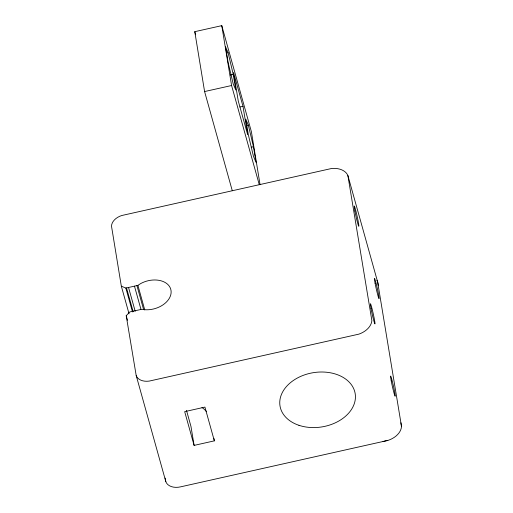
<?xml version="1.0" encoding="UTF-8"?>
<svg xmlns="http://www.w3.org/2000/svg" width="513" height="513" viewBox="0 0 513 513"><rect width="100%" height="100%" fill="white"/><g stroke="black" fill="none" stroke-linecap="round" stroke-linejoin="round"><path stroke-width="0.77" d="M165.821 481.63L136.195 375.542L126.211 315.707L129.789 311.955L141.844 309.256L144.878 309.717A20.776 14.351 -15.6 0 0 171.002 290.345A20.776 14.351 -15.6 0 0 140.562 283.644L137.901 285.382L125.845 288.082L121.324 286.151L111.52 226.271A13.62 9.407 -15.6 0 1 121.805 215.505L331.507 168.514A18.365 12.684 -15.6 0 1 347.878 175.517L378.062 283.484L378.203 285.459M232.28 190.721L204.591 91.551L194.78 31.678L221.776 25.65L251.396 131.738L260.04 184.577M226.611 53.115L228.112 52.781L233.235 74.379L235.807 90.006L233.242 84.042L228.118 62.445L225.547 46.818L228.112 52.781M230.241 75.052L233.235 74.379M204.591 91.551L231.587 85.524L221.776 25.65M239.898 106.993L242.982 106.306L233.556 72.551L238.256 100.958L247.676 134.714L242.982 106.306M246.836 125.441L248.33 125.108L253.46 146.705L256.025 162.332L253.467 156.369L248.337 134.772L245.772 119.144L248.33 125.108M251.21 147.205L253.46 146.705M214.351 440.859L204.924 407.104L184.68 411.638L194.106 445.393L214.351 440.859L213.953 438.493M387.79 440.436L180.582 486.85A13.62 9.407 -15.6 0 1 165.526 480.405L165.135 478.058M383.019 441.507L388.521 440.225A18.353 12.678 -15.6 0 0 401.48 426.649L400.91 422.763M231.587 85.524L259.277 184.693M194.78 31.678L195.639 34.756M186.476 410.342L190.971 426.457L194.106 445.393M137.901 285.382L144.769 309.98M136.92 285.6L143.576 309.435M134.47 286.151L140.908 309.211M128.545 287.479L135.195 311.308M126.519 287.934L133.175 311.763M125.845 288.082L132.495 311.917M121.324 286.151L129.052 313.821M126.211 315.707L127.5 320.317M377.658 282.131L401.461 426.117M347.878 175.517L371.861 320.561A18.353 12.678 -15.6 0 1 358.895 334.136L149.18 381.101A13.62 9.407 -15.6 0 1 136.195 375.542M201.981 407.502A40.86 28.228 -15.6 0 1 206.508 411.625M376.888 280.431A18.365 12.684 -15.6 0 1 377.497 281.605M298.951 425.309A38.09 27.458 -9.4 0 0 355.438 396.6A38.09 27.458 -9.4 0 0 298.399 377.485A38.09 27.458 -9.4 0 0 298.951 425.309M375.106 283.323A10.388 0.564 77.4 0 0 379.011 298.611A10.388 0.564 77.4 0 0 376.138 283.484A10.388 0.564 77.4 0 0 375.106 283.323M391.239 380.967A10.388 0.564 77.4 0 0 395.145 396.248A10.388 0.564 77.4 0 0 392.272 381.127A10.388 0.564 77.4 0 0 391.239 380.967M354.887 210.997A10.388 0.564 77.4 0 0 358.792 226.278A10.388 0.564 77.4 0 0 355.926 211.157A10.388 0.564 77.4 0 0 354.887 210.997M371.034 308.634A10.388 0.564 77.4 0 0 374.939 323.921A10.388 0.564 77.4 0 0 372.066 308.794A10.388 0.564 77.4 0 0 371.034 308.634"/></g></svg>
